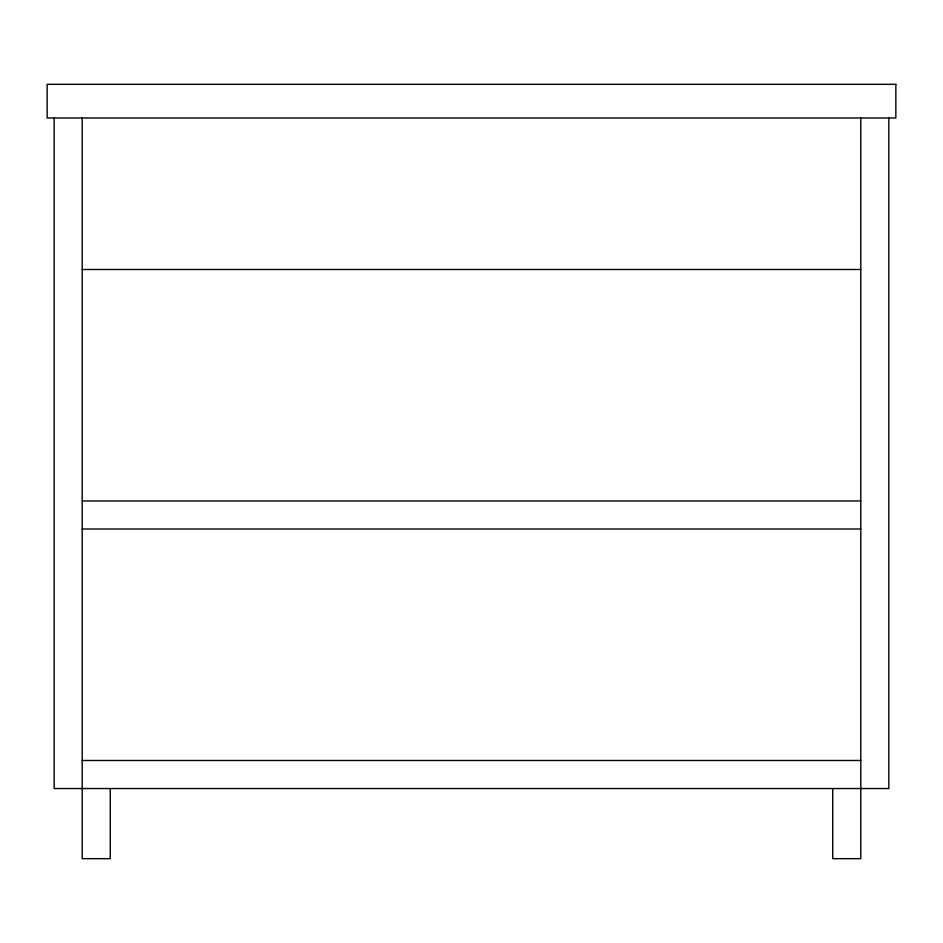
<?xml version="1.0" encoding="UTF-8"?>
<svg xmlns="http://www.w3.org/2000/svg" width="943" height="943" viewBox="0 0 943 943"><rect width="100%" height="100%" fill="white"/><g stroke="black" fill="none" stroke-linecap="round" stroke-linejoin="round"><path stroke-width="1.41" d="M82.218 269.498L860.782 269.498M82.218 500.957L860.782 500.957M82.218 529.011L860.782 529.011M82.218 760.482L860.782 760.482M888.836 118.134L888.836 788.537L54.164 788.537L54.164 118.134M860.782 118.123L860.782 858.672L832.728 858.672L832.728 788.537M110.272 788.537L110.272 858.672L82.218 858.672L82.218 118.123M895.85 84.328L47.15 84.328L47.15 117.993L895.85 117.993L895.85 84.328"/></g></svg>
